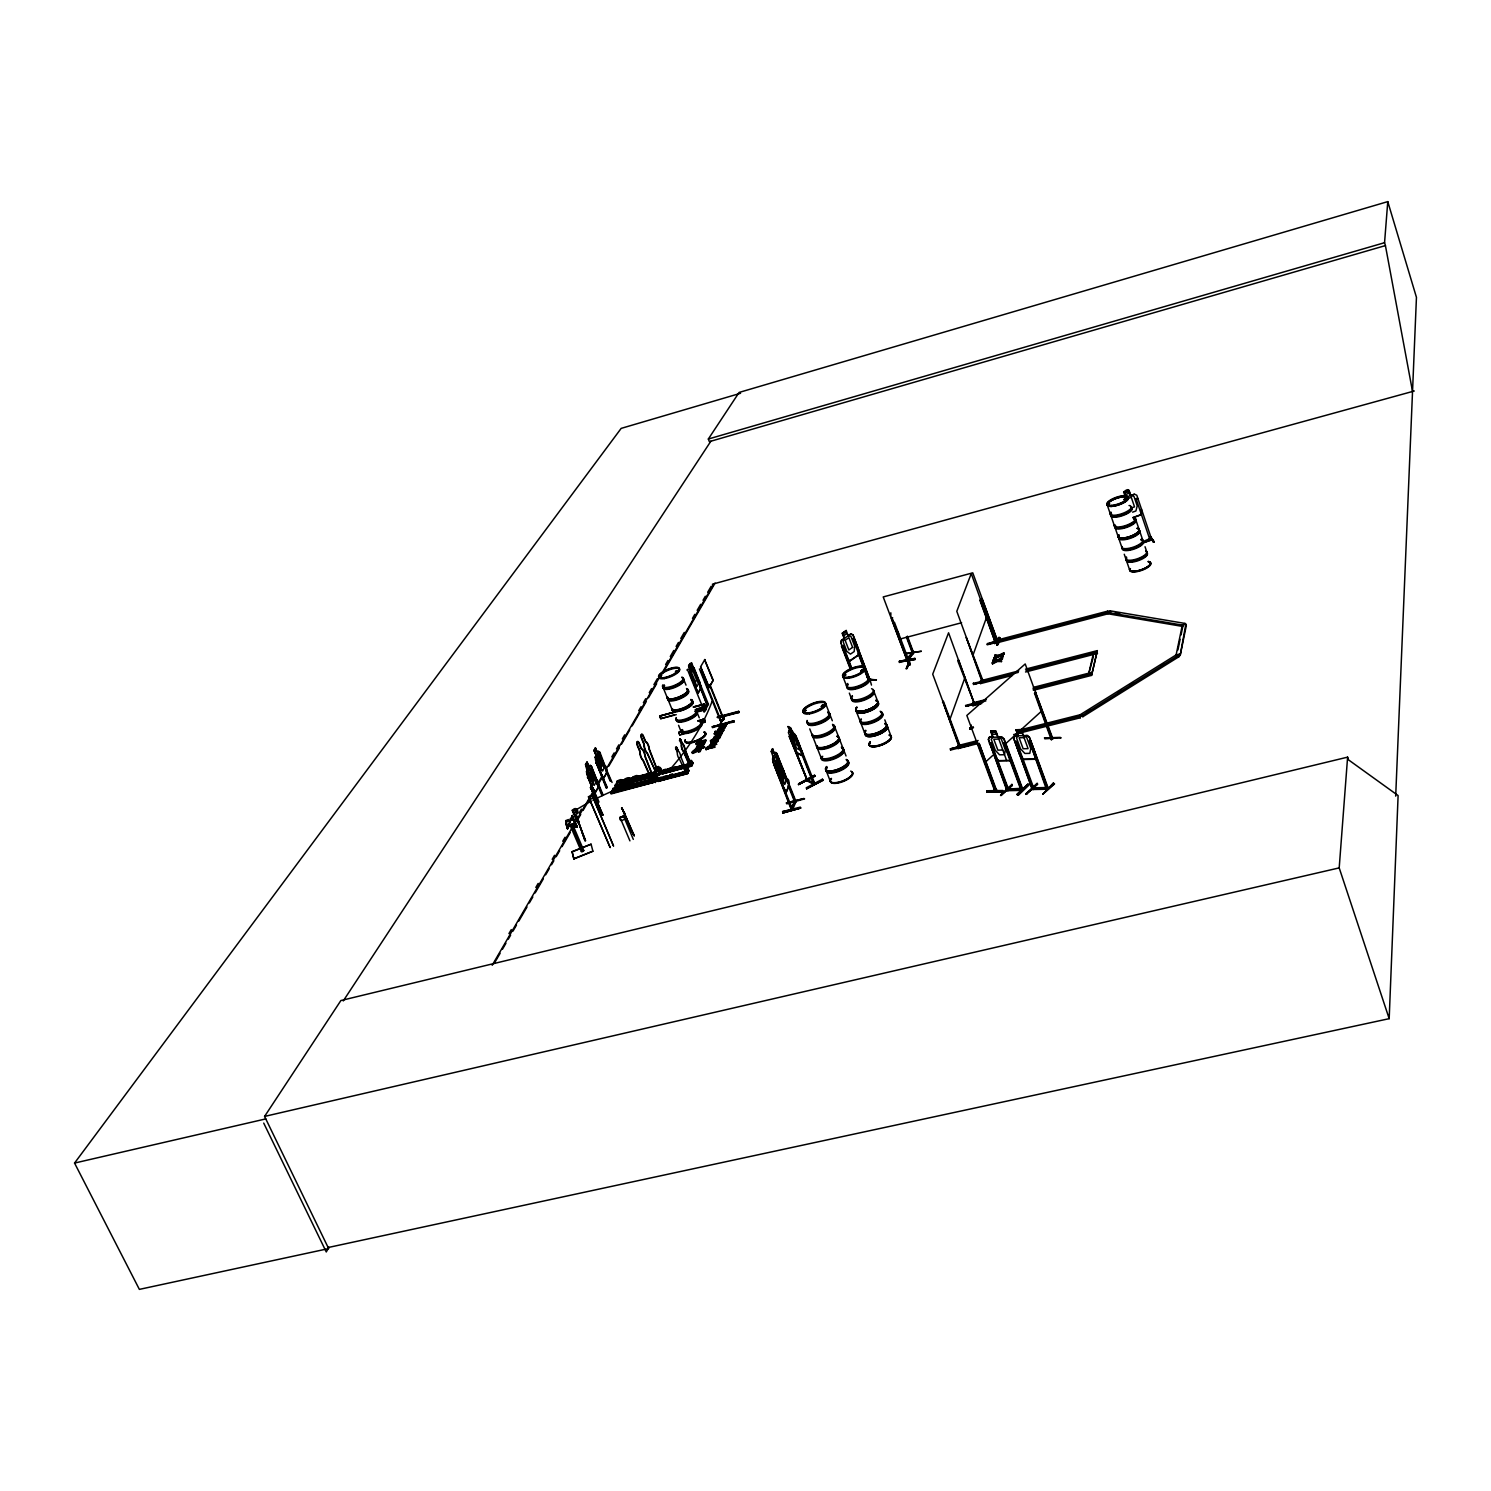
<?xml version="1.0" encoding="UTF-8"?>
<svg xmlns="http://www.w3.org/2000/svg" width="1491" height="1491" viewBox="0 0 1491 1491"><rect width="100%" height="100%" fill="white"/><g stroke="black" fill="none" stroke-linecap="round" stroke-linejoin="round"><path stroke-width="1.5" d="M988.757 680.53L973.567 684.444L973.381 683.176L973.716 684.052M973.567 684.444L988.794 679.933L973.642 684.052M968.628 745.556L950.494 750.048M1011.867 784.396L1012.296 785.347L1000.591 795.393M1001.244 795.355L1012.035 785.235M576.309 817.515C578.303 816.826 577.166 820.367 577.52 820.348L572.134 810.172L577.893 820.255M1026.647 794.386L1026.293 793.398L1037.196 783.185L1037.55 784.154L1025.789 794.274M1026.442 794.237L1037.289 784.042M962.422 745.854L950.326 748.873L962.403 745.724M596.065 755.676L596.027 758.677L602.55 771.052L603.948 768.648L602.979 763.28L595.3 747.904L597.649 752.992M995.336 643.068C1002.623 637.701 968.367 650.952 1002.418 640.552M781.452 764.287L780.054 763.187L777.277 769.766L777.594 772.506L792.522 809.408C791.125 804.115 791.069 812.185 791.907 809.408M773.605 756.962L772.897 761.771L792.094 810.228C790.976 808.998 791.143 806.985 791.441 808.588M1141.491 508.99L1141.379 514.749L1132.936 517.712M703.379 705.933L703.622 705.467M687.742 764.473L688.488 766.299L689.811 763.69C687.5 761.006 692.607 760.373 690.855 761.938M973.418 703.417L974.518 702.41L974.816 704.814L958.601 659.898L957.744 660.737L974.741 704.777L948.574 632.799L932.714 674.174L959.719 746.581M974.07 704.945L973.548 702.764M807.339 781.004L790.491 736.442L789.242 736.405L807.507 781.023L789.242 736.405M806.631 780.594L806.556 778.693M328.132 1247.52L1389.183 1018.67L1398.111 795.56L1348.479 759.832L1347.603 757.148L340.88 1000.536L264.578 1116.424L328.654 1248.582L139.371 1289.38L74.55 1163.073L621.169 428.383L740.561 393.27M656.021 772.636L647.355 752.974A6.02 2.218 75.5 0 1 644.242 744.158L641.875 738.474A3.019 1.1 75.4 0 1 641.521 734.541A3.019 1.1 75.4 0 1 643.348 735.902L645.696 741.567A6.02 2.218 75.5 0 1 649.424 749.302L657.456 770.008L656.021 772.636L647.019 753.067A6.02 2.218 75.5 0 1 643.888 744.251L641.54 738.567A3.019 1.1 75.4 0 1 641.186 734.634A3.019 1.1 75.4 0 1 643.012 735.976L645.361 741.661A6.02 2.218 75.5 0 1 649.07 749.377L656.32 768.033C657.401 769.095 656.226 768.312 656.04 769.151M1395.688 796.138L1416.45 297.343L1387.767 201.62L739.089 392.45L708.337 439.025L709.362 441.653L1385.419 245.586L1384.561 242.698L1387.767 201.62M654.009 776.159C656.804 775.32 650.02 775.301 652.443 776.662M723.079 730.068L716.873 732.92C714.823 738.641 723.955 733.46 722.11 730.31L723.415 730.925L722.483 732.211L716.705 733.255M719.165 737.411L719.202 735.026C723.601 735.1 713.22 740.747 713.76 737.225C720.06 734.187 715.643 736.293 713.35 739.722L719.072 738.082M719.314 737.355L718.382 739.704L710.685 741.81L710.611 740.431L713.835 738.79L713.704 740.58L712.94 739.014M906.938 668.359L909.622 660.476L906.267 668.658M800.592 807.992L782.663 812.968L800.686 808.066L800.313 807.134L782.533 811.589L800.592 807.992L782.682 813.005M703.771 743.879C705.821 743.077 700.621 747.867 697.434 746.898L698.235 744.139L704.516 742.238C705.914 743.953 698.776 747.066 700.025 743.841C698.571 745.314 694.564 754.073 693.613 750.681C689.42 757.037 705.131 744.382 699.857 751.818L698.086 751.278L699.465 749.097L692.476 752.564A3.019 1.025 -22.2 0 1 691.88 752.172L694.564 749.973L692.234 753.048A3.019 1.025 -22.2 0 0 692.83 753.421L700.285 750.103L698.44 752.154M697.434 746.898L698.589 745.015M1389.183 1018.67L1339.198 867.892L1347.603 757.148M788.553 732.808L788.72 731.093L790.342 731.895M788.72 732.715L788.832 731.298M666.067 769.505C662.097 776.606 669.664 766.374 663.048 770.307L661.911 773.904L691.638 766.132L690.78 763.69M691.88 765.218L661.948 773.904L691.787 765.796M692.905 763.131L692.085 761.081L691.47 764.939L661.687 772.916M687.854 773.344L658.016 781.079M686.811 771.238L687.649 773.68L657.811 781.47L687.854 772.543M688.991 770.605L658.929 779.364L688.972 770.605L659.097 778.209L657.736 780.855L687.929 773.177L688.152 768.592L685.115 769.393L685.86 771.22M687.053 768.443L686.046 768.834L687.016 767.902L688.283 770.977M687.258 769.263L685.264 768.871L685.599 771.052L688.637 770.269L688.152 768.592M689.177 761.454L690.613 760.988M691.824 764.231L690.929 760.895M685.618 769.598L687.016 767.902M659.097 779.01C661.874 773.4 660.718 783.558 661.985 777.053M662.992 771.406L692.83 762.907L663.178 770.661L661.929 773.456M679.616 739.275L681.536 745.407A4.026 1.398 75.3 0 0 683.624 751.296L689.345 764.454M656.282 769.393L656.45 768.387M658.146 766.635L660.42 771.108L658.537 766.542L658.258 768.871L657.997 767.492L656.897 767.902M658.258 768.871L659.078 768.182M652.089 776.643L652.424 775.73M654.81 776.065C652.089 772.934 654.717 778.004 653.785 775.134M690.37 761.155L689.177 761.957M659.432 775.171L655.034 776.233M660.122 773.885L655.406 774.929M661.128 771.928L661.408 771.406M661.818 770.642L660.271 767.567L656.021 768.983M686.084 768.853L687.612 771.853L686.755 767.977M655.369 781.918L611.068 793.939L613.025 788.459C624.505 782.179 610.08 799.251 617.498 787.304M655.406 782.589L655.257 781.638L610.975 792.988L656.115 781.209M655.835 781.806L611.086 793.268M617.591 789.074L657.401 778.787L613.602 789.429L613.025 788.459M657.531 778.6L656.264 774.929L656.991 777.426L655.164 780.781L650.654 781.955L649.741 779.756L650.71 782.812M659.376 772.413L657.773 768.126M613.323 789.354L620.275 787.602M621.672 779.923C614.348 791.777 628.643 774.817 617.237 781.06L615.28 786.484L659.861 774.332L651.586 776.401M615.634 785.981L616.081 785.142M615.802 785.664L617.46 781.601L661.389 770.288L661.482 771.22M617.125 783.315L617.088 782.719M617.404 782.794L617.237 781.06M617.516 781.955L661.538 770.549M654.381 772.748L617.852 781.899M652.126 775.45L653.002 776.401M652.741 775.432L653.356 776.308L653.226 775.171M656.767 768.051L657.028 769.021L657.251 767.809M611.869 792.56L611.422 793.342M862.003 670.894L863.159 669.627L862.898 670.708M862.972 669.478L863.27 670.428M861.015 670.82L862.618 669.422M861.239 670.969L860.866 671.397M845.229 674.361L844.353 675.367M844.819 675.516L845.975 674.733L844.987 675.218M794.759 802.624C797.797 801.431 792.541 798.002 794.908 802.587L788.143 785.533M823.852 705.168L822.1 705.69M791.516 810.284L773.959 764.585L777.128 770.847M822.641 706.548L821.224 706.585L822.044 705.336M821.56 706.305L824.616 705.411L822.063 706.92M822.231 706.473L823.032 705.802M804.693 710.611L806.053 710.611M805.475 710.722L804.879 711.095M1020.273 729.863L1080.174 714.748L1176.119 654.922L1178.915 656.748L1176.604 656.338L1180.182 655.425L1186.314 625.568L1185.83 624.17L1182.344 625.083L1107.571 612.447L993.975 642.174L994.46 643.497L1108.037 613.789L1182.81 626.462L1181.04 634.998M997.889 736.927L1001.654 736.796L1004.095 738.865L1023.05 789.988L1022.435 788.217L1020.627 788.292M1180.182 655.425L1185.83 624.17M1185.494 624.804L1185.028 623.424L1182.344 625.083L1176.119 654.922L1179.698 654.009M1177.927 649.927L1180.145 639.266M849.535 661.053L846.273 656.879L840.794 643.05L841.371 640.31L844.26 638.446M846.273 656.991L849.516 661.296L858.965 654.81L858.369 648.715L853.038 634.793L850.783 633.917L841.502 640.44L840.794 643.05M1031.567 787.77L1032.685 787.751C1033.692 792.466 1035.015 785.776 1031.847 787.285M1031.921 789.503L1048.043 789.242L1030.821 741.12L1029.349 741.157L1046.477 789.373L1045.992 787.192L1048.434 788.832L1029.535 737.411L1027.057 735.343L1029.405 737.523L1035.183 753.365L1035.481 759.068L1023.441 759.199M1006.76 790.677L1008.848 790.155L991.18 742.947L989.744 742.984L1006.91 790.696L1022.677 790.342L1003.797 739.07L1001.505 737.132L989.334 737.262L988.272 739.387L1007.245 790.249L1022.975 789.895M914.952 658.482L899.334 661.277L914.952 658.37L914.952 659.674L899.558 661.929M675.703 767.66L673.187 768.592L675.814 767.958M671.64 775.357L669.273 776.42M582.422 833.059L585.572 840.756L577.707 819.864L585.087 840.961L576.421 815.745L577.036 817.683M710.629 744.997L711.561 743.618L712.046 745.407L716.631 744.214L709.828 745.015L709.902 746.395L716.631 744.214M1051.472 737.765C1052.776 734.653 1051.006 743.655 1051.789 736.908M1052.981 738.604L1051.248 739.666L1034.549 693.24L1035.5 692.383L1052.888 738.772L1052.199 737.094M1013.638 734.578L1080.267 717.786L1080.174 714.748L1082.429 715.233L1178.43 655.35M1033.375 690.296L1091.58 675.386L1097.339 650.616L1025.51 669.161M1080.267 717.786L1080.174 714.748M1097.339 650.616L1091.58 675.386M1108.037 613.789L1107.925 611.068L996.696 640.198M1093.499 652.965L1088.486 674.771L1093.443 656.375M719.948 726.844L720.973 725.782M994.385 789.895C996.286 787.77 997.833 790.416 995.559 791.591L978.152 744.363L979.14 743.45L996.678 790.603M677.976 670.913L675.553 671.397L678.517 670.913M676.262 671.192L675.348 672.217L676.709 671.341M717.264 733.274C713.183 735.939 722.203 734.504 720.544 732.416M660.178 676.206L660.979 674.92L661.426 675.87M661.389 675.367L660.159 675.889L661.147 675.33M996.566 644.28C997.349 633.246 1003.052 636.713 997.684 644.876L996.939 644.951M908.261 663.476C911.858 662.004 906.398 663.663 908.82 665.042L883.212 596.94L972.766 572.842L997.777 641.465M996.733 645.118L999.138 637.719M997.665 644.839L999.921 637.645M981.525 680.213C983.147 678.442 981.003 680.474 982.084 681.872L966.28 637.533L983.091 680.996M995.69 640.813L997.404 639.863M995.708 640.329L997.311 640.124L995.075 640.888M996.268 641.857L996.063 642.956L980.538 600.314L982.271 598.916L980.183 599.848L995.503 643.031L979.96 600.463M712.251 743.226L717.264 741.456L714.338 743.245M1001.523 661.557L1001.374 660.103L998.094 660.066L1001.523 661.557L997.404 661.501L992.484 663.868L992.354 662.377L996.23 660.532L992.484 663.868M998.411 660.96L1002.362 659.078L1002.232 657.587L997.237 660.01L993.192 659.935L993.323 661.389L996.547 661.426M1003.126 656.767L1002.996 655.313L999.716 655.295L1003.126 656.767L999.026 656.711L994.124 659.078L993.994 657.587L997.852 655.742L994.832 655.164L998.858 655.22L1003.834 652.816L1003.965 654.307L1000.032 656.189M1003.965 654.307L1003.834 652.816M1002.362 659.078L1002.232 657.587M701.087 744.922C698.739 743.282 703.659 745.78 702.671 743.152M700.658 746.152L700.807 747.326L697.154 748.277M974.145 704.367L965.907 706.343L979.233 702.466L965.87 706.138M970.082 729.323L969.951 727.738L970.082 729.323L973.53 727.645M993.323 661.389L993.192 659.935M994.124 659.078L993.994 657.587M978.115 743.524L958.117 748.575L958.154 745.537L978.133 740.505M981.879 703.472L972.933 705.765L972.952 702.857L986.371 699.409M1012.054 675.479L980.593 683.586L980.612 680.753L1018.782 670.894M994.46 643.497L994.46 640.776L993.975 642.174M958.117 748.575L958.154 745.537M972.933 705.765L972.952 702.857M980.593 683.586L980.612 680.753M960.484 746.562L959.738 744.792L958.676 745.817L942.741 701.385M949.786 719.799L965.05 677.287M972.971 655.201L986.874 616.435M572.395 815.502L567.549 828.921L567.065 827.785L566.021 823.442L567.549 828.921L572.395 815.502L567.065 827.785L574.762 823.051L572.395 815.502L577.241 827.039L570.196 825.455L581.36 851.566L582.701 851.529L583.801 850.578L572.637 824.448L571.295 824.504L582.701 851.529M913.703 652.909L907.423 636.154M912.138 652.648L906.565 659.171L907.311 658.314M907.926 658.239L906.696 659.097M907.236 660.606L891.488 618.728L892.587 617.926L891.488 618.728M711.505 747.196C712.568 743.897 705.858 746.749 705.821 749.134L715.084 747.233M909.603 663.085L909.976 664.744L909.547 662.843M906.23 668.788L909.585 660.476M909.622 660.476L907.143 668.546M894.339 622.548L892.923 622.716M787.341 778.936C793.305 781.843 780.557 803.612 789.112 785.347L776.774 753.458L796.026 801.58L792.355 809.986M790.491 732.118L794.013 743.543L796.995 748.557L799.325 749.731C797.126 742.127 794.796 730.981 788.143 726.713M804.6 798.859L786.763 803.854L786.428 802.904L804.152 798.505L786.409 802.922M777.482 769.729L778.339 767.79L776.14 762.236L777.258 759.385L775.823 762.199L778.265 771.071L784.751 784.434L785.887 781.824L784.732 776.028L775.674 756.328L774.463 758.9L778.582 769.263M792.187 806.556L794.423 801.506M795.038 801.357L791.441 808.252M792.634 807.731L795.299 801.711M776.979 762.255L777.221 762.814M777.24 764.603L777.258 761.1L776.513 762.758M1003.014 791.497L1002.847 790.51L987.005 790.77L987.21 791.74L1003.219 791.479L986.781 792.168L1002.623 792.038M774.575 764.436L773.587 765.368M777.724 757.689L795.672 802.326M778.824 776.662L772.972 761.752L772.524 758.9L775.749 752.415L774.91 754.204M777.929 770.661L771.182 751.445L772.692 748.65L771.313 751.539M687.519 772.487L688.637 770.269M691.619 766.132L692.83 762.907L663.048 770.307M689.289 761.659L689.569 763.522M685.133 772.058L686.606 769.952L685.375 772.003L679.374 758.844A4.044 1.416 75.3 0 1 677.287 752.936L675.553 747.103M692.234 763.448L690.985 760.373L690.668 761.566M688.451 765.74L690.221 762.721L684.872 748.855A4.026 1.398 75.3 0 0 682.431 743.692L680.231 738.902L679.449 740.673M992.708 737.169L989.465 737.15L988.477 739.461L994.367 754.931L998.187 760.522M683.773 772.021L684.518 773.848M712.512 727.664L733.852 720.88L733.963 722.073L733.833 720.787L712.213 726.825L733.963 721.979M738.679 711.3L738.809 712.568L738.679 711.3L717.376 716.966M672.721 774.239C668.769 781.396 676.336 771.071 669.701 775.04L668.49 778.041L669.701 775.04M673.746 767.511L672.534 770.474L673.746 767.511L676.746 766.709L675.404 769.337M705.821 749.134L714.729 746.376M709.548 745.537L716.276 743.357M717.264 732.193L723.936 730.031L717.134 732.416M719.109 727.123L725.763 724.961L725.837 726.322L719.463 727.981L719.799 725.558L722.557 724.197M726.788 724.477L726.695 723.116L726.788 724.477L720.917 726.657L726.098 725.819M1035.127 753.235L1035.686 759.254L1023.255 759.515L1019.304 753.719L1013.507 737.915L1014.737 735.678M1013.712 737.989L1014.868 735.883L1018.278 735.883L1015.986 729.677L1018.148 735.585M663.998 776.531L662.768 779.532L663.998 776.531L667.017 775.73L665.657 778.377M717.972 732.342L717.078 732.584M707.442 749.209L711.17 747.308L707.088 748.352C715.829 746.134 706.343 745.37 706.175 750.01M715.792 737.691L714.375 737.467L716.612 736.088L714.748 738.474L715.792 737.691C716.202 734.951 723.787 736.069 721.774 732.062C719.818 733.274 710.275 735.305 716.239 732.64L716.724 731.708M717.711 735.38L716.631 737.467L719.184 735.063M711.859 748.072L711.841 746.618M668.061 768.983C665.377 775.749 667.688 766.877 671.062 768.2A287.185 190.345 -16.1 0 0 712.027 701.515M722.986 716.537L719.65 717.413L720.302 720.693L699.447 668.974M715.363 732.23L716.481 731.932L715.009 731.373M710.685 741.81L717.451 739.909A2.796 0.951 -22.1 0 1 717.917 740.375L711.393 743.17A2.833 0.951 -22.1 0 1 710.927 742.704L711.226 742.108M714.711 731.932L716.127 731.075M717.637 734.094C716.071 735.529 715.4 731.69 716.425 734.411L715.4 735.939L716.705 736.237M716.929 731.335L723.582 729.174M709.902 746.395L711.132 745.649M717.618 731.485L716.593 733.497L715.829 731.652M720.302 720.693L724.011 719.091L720.675 719.967M695.291 749.19L704.74 747.271L695.645 750.066L695.57 748.687L696.595 749.377L695.645 750.066M719.724 717.432L722.52 717.227M720.433 720.619L723.88 719.184L710.014 684.779M657.736 780.855L658.966 777.836M717.19 717.32L738.511 711.747M704.516 742.238L704.591 743.599M695.962 743.823L705.168 740.99L705.243 742.369L695.962 743.823L706.175 740.598L696.893 742.052L696.968 743.413L706.175 740.598M696.632 742.555L705.821 739.722M698.068 751.315L700.994 748.873L697.322 748.333L701.907 747.103L697.508 749.134M696.297 744.68L703.286 742.443M696.968 743.413L696.893 742.052M700.565 724.738C702.093 712.568 710.089 723.489 700.789 723.098M700.863 724.663L704.05 718.699L701.087 724.999M702.336 708.374L704.535 711.636L708.374 704.237L691.638 663.029L690.575 663.905L692.234 668.024M704.535 711.636L702.466 705.951L704.255 705.485L702.522 705.839C703.044 713.593 709.269 708.896 704.181 704.106L693.11 707.014L704.199 704.199L705.001 707.088L696.148 709.418M703.752 710.182L706.827 704.442L708.486 704.255M703.659 711.859L707.703 704.218M705.728 708.84L695.272 711.188M708.281 704.255L707.163 705.299L699.745 686.587M705.989 709.753L704.181 704.106M704.535 704.963L702.746 705.429M704.908 659.488L700.584 666.757L708.971 687.575L713.238 680.194L704.572 659.581L712.903 680.287M708.971 687.575L713.238 680.194M653.449 775.227L655.35 779.812L653.803 772.357L656.413 778.488M684.034 733.87L679.784 735.082L678.983 732.1L683.046 731.037M653.953 774.817L659.19 773.382L660.998 770.046L660.271 767.567M661.389 770.288L659.376 775.152L654.959 776.289M704.423 711.449L687.407 669.44M653.431 777.389L651.996 780.035L643.273 760.298A6.057 2.236 75.5 0 1 640.124 751.445L637.757 745.724A3.038 1.118 75.4 0 1 637.403 741.773A3.038 1.118 75.4 0 1 639.229 743.114L641.596 748.836A6.057 2.236 75.5 0 1 645.342 756.571L653.431 777.389L651.642 780.128L642.919 760.391A6.057 2.236 75.5 0 1 639.788 751.539L637.403 745.817A3.038 1.118 75.4 0 1 637.048 741.866A3.038 1.118 75.4 0 1 638.894 743.208L641.26 748.911A6.057 2.236 75.5 0 1 645.007 756.664L653.095 777.463M678.74 732.528L683.046 731.447L678.74 732.528L679.784 735.082M701.143 687.5L697.993 693.278L701.236 687.612L699.484 681.797L700.975 687.556M658.537 766.542L657.792 767.735M655.686 772.729L657.456 770.008M633.395 783.222C626.108 795.188 640.366 778.06 628.922 784.378L626.91 788.907L628.922 784.378M637.514 775.842C630.283 787.714 644.429 770.698 633.041 776.997L631.066 781.489L633.041 776.997M689.774 672.814L690.594 671.062M692.998 667.334L689.942 672.776L690.24 675.199L698.179 693.24M690.855 666.738L690.072 668.154L690.184 665.042M624.953 785.384C617.591 797.35 631.942 780.24 620.48 786.54L618.448 791.087L620.48 786.54M629.09 778.004C621.822 789.857 636.042 772.878 624.636 779.159L622.642 783.651M676.224 714.655L660.718 718.737L659.674 716.165L673.187 712.269M690.706 671.155L688.525 665.955L690.035 663.551L688.637 666.048M690.575 663.905L691.638 663.029M610.975 792.988L613.248 789L655.183 778.227M688.078 669.273L687.016 670.149M1126.73 499.466L1124.177 500.044L1124.568 498.889M1124.494 499.597L1126.488 498.907M1125.407 499.205L1124.363 499.15L1125.686 499.168M328.915 1247.352L326.268 1251.955L263.721 1123.096M597.984 802.736L587.771 776.904L598.953 801.86M606.297 788.254L596.214 762.628L607.266 787.397M588.349 776.755L587.361 777.631M595.804 763.336L596.773 762.479M494.285 963.335L500.119 953.271M502.448 949.245L505.952 943.207M508.301 939.181L510.63 935.155M512.96 931.148L516.482 925.11M518.812 921.084L526.994 906.994M529.324 902.968L532.827 896.948M535.157 892.923L543.339 878.833M545.669 874.807L549.173 868.768M551.521 864.761L553.851 860.736M556.18 856.71L559.684 850.671M562.032 846.646L570.214 832.556M578.378 818.484L580.726 814.459M583.056 810.433L594.741 790.323M598.245 784.285L601.749 778.246M608.757 766.169L619.268 748.072M621.598 744.046L629.78 729.956M632.109 725.931L646.125 701.795M648.473 697.769L656.636 683.698M662.489 673.634L715.046 583.111M592.654 788.012L595.319 792.355L598.972 786.018L591.554 766.393L590.119 765.423L591.536 766.542M603.65 777.948L601.003 773.754L603.65 777.948L607.228 771.742L599.922 752.284M595.319 792.355L599.065 786.13L597.388 780.203M603.836 777.911L607.34 771.853L605.681 765.983M508.934 933.627L511.283 929.62M535.828 887.443L538.158 883.418M552.192 859.338L554.522 855.312M562.722 841.259L565.052 837.234M579.086 813.135L581.415 809.128M611.813 756.925L614.162 752.899M616.491 748.892L618.84 744.866M622.343 738.846L624.673 734.839M638.707 710.741L641.037 706.715M643.385 702.708L645.715 698.683M649.237 692.663L651.567 688.637M653.897 684.63L657.419 678.61M665.601 664.557L667.931 660.532M670.279 656.525L673.783 650.486M676.113 646.479L678.461 642.453M680.791 638.446L684.294 632.426M692.476 618.374L694.825 614.348M697.154 610.341L700.677 604.302M703.006 600.295L705.336 596.27M707.685 592.262L711.188 586.243M492.179 965.292L571.519 828.754M575.023 822.734L593.698 790.603M597.201 784.583L601.861 776.55M606.539 768.517L713.891 583.801M1109.285 503.138L1109.024 503.063M598.543 802.587L586.746 774.22L586.522 771.481L590.287 765.368M595.058 757.391L598.487 751.315L599.904 752.433M586.783 771.574L587.827 769.822L585.516 764.566L587.063 761.976L594.648 777.501L595.617 782.924L594.201 785.384L587.603 772.897L585.516 764.566M590.343 765.591L589.262 767.399L586.895 762.274M595.505 748.109L594.089 750.495L596.251 755.639L595.449 759.907L601.208 773.587M597.667 753.253L598.711 751.464M593.903 750.532L595.487 747.867M585.628 764.641L587.081 762.236M343.247 1000.946L710.853 441.224M711.58 742.984L711.263 743.562A2.833 0.951 -22.1 0 0 711.747 744.046L718.271 741.251A2.796 0.951 -22.1 0 0 717.805 740.766L713.35 741.773M863.14 670.372L862.227 670.205M844.857 674.267L844.558 674.696M823.833 705.933L823.815 704.945M1050.764 737.784L1052.329 736.889M995.988 788.981L994.329 789.839L995.876 791.386M1052.385 738.585L1051.192 739.611L1052.292 738.679L1025.212 663.961L966.839 715.456L995.019 791.609L996.137 788.758M995.112 791.479L996.118 790.584L979.14 743.45M906.043 653.785L921.27 651.176M912.678 652.555L907.274 659.059M913.219 652.872L912.492 653.729L913.368 653.449L907.665 638.334M909.044 658.314L913.07 652.983M913.685 652.853L908.504 659.768M899.353 662.526L899.371 661.221M1136.086 498.74L1137.652 498.385L1136.086 498.74L1150.157 540.45L1149.561 538.754L1151.369 538.102M795.132 801.916L794.647 800.089M676.69 670.633L677.194 670.503M711.542 743.636L712.046 745.407M814.272 782.589L812.93 782.663M813.639 784.154L796.101 739.722L797.368 739.76L796.101 739.722M806.724 780.725L814.347 784.508L807.041 779.886M661.687 675.367L661.147 675.647M913.182 651.25L911.989 652.219M707.144 748.333L710.629 746.637M1018.334 795.262L1029.088 784.956L1027.895 784.098L1017.067 794.293L1018.316 795.225M1053.336 782.961L1042.787 794.218L1054.566 783.931L1053.447 783.036M1042.787 794.218L1053.839 783.819M1126.562 499.131L1124.363 499.429M1020.813 788.795L1008.009 789.335M1022.416 788.273L1008.382 789M1021.708 789.913C1019.397 790.826 1025.137 790.845 1021.652 788.683L1020.44 788.683M1028.436 784.956L1028.007 784.117L1017.104 794.293M1017.44 795.281L1028.287 784.825M1046.179 787.677L1033.263 788.18M1025.752 794.405L1037.55 784.154M1008.773 790.118C1010.134 787.378 1003.48 789.093 1007.823 788.851M1006.611 788.534L1007.674 788.851M1044.595 737.859L1044.837 738.809L1061.089 737.765M1011.942 784.378L1001.001 794.554L1001.449 795.504M1000.573 795.523L1012.296 785.347M986.8 792.28L1003.07 791.423M1023.255 759.515L1019.304 753.719M1003.573 742.909L1005.4 742.537L1003.573 742.909L1021.111 790.472L1020.534 788.702M1006.63 760.522L995.895 731.056L990.658 731.205L995.783 731.242L997.833 737.244M1010.432 760.447L998.057 760.634L994.087 755.08L998.019 760.839L1010.283 760.596L1009.742 754.726M912.585 651.437L912.604 653.654L906.342 636.955M913.219 653.524L906.882 636.843M989.353 743.319L991.18 742.947M1032.201 789.485L1015.017 741.512L1016.452 741.474L1034.102 789.019M1014.625 741.866L1016.452 741.474M822.715 705.411L823.945 705.672M863.68 670.149L862.655 670.838M808.066 780.725L807.339 778.992M1034.549 693.24L1036.059 692.346M984.507 762.926L992.969 755.229M1004.841 744.456L1042.116 710.611M1013.507 737.915L1032.48 789.093L1048.434 788.832L1046.384 787.118M978.599 743.469L978.152 744.363M998.672 739.089L993.807 739.219L997.852 750.141L1002.716 750.029M804.525 710.182L805.848 709.958M998.057 736.927L1001.3 739.014L1005.344 749.973L1004.449 754.707L999.566 754.819L995.243 750.197L991.198 739.275L993.081 737.262L990.919 731.391M1151.462 538.288L1149.71 538.941M1151.984 539.798L1151.145 538.176M716.071 733.553C712.568 737.039 722.576 734.895 721.774 732.062M671.509 775.506L669.198 776.233M868.563 680.679L869.57 680.026M850.802 634.122L852.945 634.942L870.054 680.138L853.989 638.036L852.479 638.782M581.36 851.566L583.801 850.578M704.74 747.271L702.037 747.96C705.075 743.655 695.16 745.966 696.241 748.501M702.037 747.96L702.913 746.637L701.441 746.432M720.19 737.188L713.835 738.641M710.331 740.934C712.288 740.002 722.296 739.555 720.377 734.728M995.485 788.888L994.963 791.553M1051.975 739.517L1035.108 693.203M875.832 680.101L868.843 679.859M868.619 679.188L869.607 678.48L871.49 685.096M870.185 680.008L868.433 680.865M849.423 661.053L858.686 654.698M850.429 669.384L841.539 646.237L843.049 645.491L851.939 668.639M848.304 635.688L850.914 633.917M841.539 646.237L843.049 645.491M846.18 630.469L848.23 635.949L850.914 636.322L854.623 646.013L854.213 651.53L850.448 654.12L846.832 651.343L843.105 641.633L844.465 638.521L842.471 633.302L846.31 630.488L842.135 633.228L844.335 638.521M1109.658 503.678L1108.316 504.107M997.088 640.198L997.684 641.782M908.839 665.005L908.149 663.197M908.783 664.762L910.237 664.352M1086.566 712.512L1090.48 710.07M1117.877 692.98L1121.791 690.538M1129.619 685.636L1133.551 683.195M1160.949 666.104L1164.862 663.663M1080.695 716.183L1082.932 716.668L1178.915 656.748M719.706 728.67L718.233 730.143A2.796 0.932 -22 0 0 718.699 730.609L725.166 727.85L720.283 728.391M1107.571 612.447L1110.199 610.844L1185.028 623.424M959.458 745.63L959.719 744.866M996.081 642.882L971.256 573.606L956.793 611.31L982.327 681.107M814.571 775.283L798.486 783.893L814.589 775.227L814.943 776.14L798.449 784.527L814.943 776.14M798.71 784.583L814.832 775.954M813.117 782.961L807.6 779.588M813.806 782.943L813.49 782.197M822.436 779.159L806.258 787.807L806.631 788.739L823.218 780.296L822.51 779.253M806.631 788.739L822.846 780.017L806.687 788.683M794.237 747.382L797.238 753.235L803.369 756.086L797.405 752.992M803.146 756.217L798.225 741.493L790.715 737.765M1047.409 787.509L1033.636 787.826M822.305 705.206L821.746 706.473M823.181 706.175L823.517 705.057M788.72 731.093L794.591 734.131M788.441 732.696L807.451 780.333M792.672 733.218L796.138 736.33L815.055 784.191L807.283 780.333M794.554 733.963L796.138 736.33M1108.764 503.623L1109.379 503.473M712.996 740.915L712.418 741.213A2.833 0.951 -22.1 0 0 711.151 742.257M969.728 728.391L973.194 726.713M993.789 658.183L998.709 655.816L1002.809 655.872M1004.151 653.71L999.175 656.115L998.858 655.22M992.149 662.973L997.088 660.606L1001.188 660.662M999.231 660.084L1002.548 658.482M999.716 655.295L1003.629 653.412M994.329 658.482L998.187 656.636M998.094 660.066L1002.027 658.183M698.962 744.792L700.472 744.233M630.674 829.853L634.271 835.594L630.674 829.853L621.915 807.973L634.271 835.594M599.512 809.389L602.942 815.018L590.641 787.378L602.942 815.018M621.542 808.122L625.102 813.751M619.827 817.348C629.556 814.72 615.373 816.807 621.318 820.758L624.822 819.174M623.667 816.453L620.014 817.459L629.929 840.868M590.268 787.546L593.66 793.063M609.968 847.093L588.46 796.753L592.113 795.15L588.759 797.294M576.905 817.925L577.334 817.236M1125.798 499.522L1126.656 498.516L1125.425 498.87M572.078 851.641L591.088 844.186L592.896 851.212L573.867 858.965L572.078 851.641L573.867 858.965M572.19 851.864L591.088 844.186M573.774 858.741L592.896 851.212M565.685 820.665L568.369 819.565L568.723 820.982L566.04 822.081L565.685 820.665L567.68 825.921L566.71 826.312M576.309 817.627L578.005 820.031M566.356 824.896L567.68 825.921M578.489 821.429L577.278 819.603L579.198 822.492L576.626 815.987M572.078 824.132L574.762 823.051L577.241 827.039L568.649 825.063M1134.26 494.304L1125.63 497.398L1123.618 492.105C1132.936 483.83 1126.767 499.802 1134.278 494.099L1136.794 495.236L1151.816 539.854L1143.802 542.724M1123.879 492.254L1128.911 490.446L1130.663 495.59L1133.943 496.335L1137.204 505.896L1135.918 510.966L1132.582 512.159M1127.904 498.497L1131.259 497.304L1134.521 506.865L1131.166 508.077M1132.918 517.526L1141.174 514.563M1150.661 537.17L1154.127 541.923L1153.214 542.258L1150.362 536.313L1154.109 541.885M1143.355 541.457L1149.561 538.754M1143.727 542.538L1151.891 539.612M721.271 727.03L717.879 729.285A2.796 0.932 -22 0 0 718.364 729.751L724.514 727.571L720.638 725.968L722.818 724.57M909.995 664.688L908.671 665.005M721.83 725.39L722.911 725.055M1125.873 499.634L1124.438 499.876M676.933 671.863L675.777 672.087M862.133 669.944L863.438 669.683M861.966 671.304L863.755 669.664M699.819 743.897L698.235 744.941L698.534 746.618M708.337 439.025L1384.561 242.698M700.043 746.711L696.595 749.377M712.363 584.23L1414.288 390.996M720.19 731.615L722.091 730.348M700.584 666.757L709.306 687.481M689.681 672.683L698.142 692.998M899.166 639.266L961.62 622.735M987.601 644.466L987.284 643.59L1002.082 639.714M987.582 644.261L1002.343 640.366M680.008 738.958L680.884 739.89M680.66 739.965L682.431 743.692M681.536 745.407L681.312 745.481A4.026 1.398 75.3 0 0 683.381 751.352L689.103 764.529M676.634 747.382L678.424 751.129L676.429 746.954M675.721 749.116L675.647 748.053M659.917 715.848L673.187 712.363M659.674 716.165L675.218 712.12M695.104 706.846L704.013 704.553M707.219 705.187L698.739 682.282M674.23 714.823L660.718 718.625L659.898 715.755M696.316 708.971L703.006 707.256M695.048 711.598L705.914 708.486M695.57 712.008L706.305 709.138M697.527 711.897L706.026 709.567M682.207 743.748A4.026 1.398 75.3 0 1 684.649 748.911L684.872 748.855M678.2 751.203A4.044 1.416 75.3 0 1 680.66 756.384L680.884 756.328M690.985 760.373L691.563 764.305L690.519 761.193M690.221 762.721L684.649 748.911M692.7 763.988L662.973 771.798L692.83 763.709M697.863 720.787L704.218 719.128L697.9 721.122M699.801 720.675L704.05 719.557L705.019 721.998L703.994 719.538M717.674 717.711L739.033 712.158M593.958 750.402L596.12 755.546M723.88 716.388L738.809 712.493M700.975 722.744L705.262 721.681M594.965 757.242L606.707 787.546M712.176 726.807L733.665 721.234M720.992 726.21L725.763 724.961M973.399 683.288L990.975 679.523M661.836 773.289L691.544 765.498M685.003 769.598L688.041 768.797M658.892 778.954L689.01 771.015M657.587 780.483L688.115 772.785M719.668 731.13L723.936 730.031M722.483 731.335L723.415 730.925M714.133 733.628L715.978 733.143M714.487 734.485L716.332 734.019M720.917 733.255L722.129 732.938M719.687 736.032L720.731 735.585M586.522 771.481L592.617 788.124M718.345 737.616L719.668 738.231M713.704 740.58L718.681 738.511M697.08 746.04L698.179 745.742M701.683 747.103L704.386 746.395M942.48 702.112L943.374 701.217L960.334 746.525M777.202 769.636L783.52 787.341M980.09 682.244L1018.297 672.385M1025.994 670.521L1096.947 652.07L1097.451 653.449L1025.528 671.994M656.525 771.201L660.998 770.046M621.486 781.601L654.884 772.916M621.766 781.675L630.563 779.42M634.961 778.283L654.754 773.195M621.486 782.197L636.042 777.706L632.557 779.346M636.862 778.209L654.53 773.624M620.051 783.651L650.896 775.73M614.982 785.03L619.436 783.875M651.045 775.991L620.2 783.931L651.325 776.01M615.205 785.571L651.045 776.587M652.499 778.582L656.991 777.426M624.356 786.521L655.332 778.488M615.503 789.373L657.401 778.787M617.274 789.578L650.505 781.004M655.35 779.812L653.841 775.115M610.751 792.448L615.224 791.311M615.839 791.087L651.399 782.253M615.951 791.423L653.897 781.787M1033.338 687.388L1091.487 672.478L1091.99 673.876L1032.872 688.898M972.412 704.386L985.849 700.938M781.414 781.303L778.861 776.55M957.595 747.159L977.593 742.127M1019.788 731.485L1079.745 716.351M264.578 1116.424L1339.198 867.892M74.55 1163.073L265.789 1118.902M862.115 671.043L860.903 671.155M701.515 745.575L703.025 744.009M896.277 629.277L898.663 633.675M905.391 653.375L921.27 651.381M899.558 662.079L915.288 659.227M1006.611 788.459L1007.469 790.193M1033.915 789.037L1032.312 789.093L1031.679 787.36M1033.319 789.485L1016.079 741.828M1047.073 788.795L1029.349 741.157M1047.651 789.298L1047.726 787.062M821.69 706.697L824.393 705.448L823.367 704.926M570.196 825.455L572.637 824.448L577.241 827.039L571.631 825.231M1044.483 737.859L1060.287 737.393L1060.53 738.343M1015.856 729.789L1021.279 729.528L1023.348 735.641L1026.721 737.542L1030.747 748.575L1029.815 753.346L1024.876 753.458L1020.515 748.817L1016.471 737.821L1018.39 735.771L1016.228 729.863L1021.167 729.733M1014.607 735.79L1027.057 735.548M1026.926 735.659L1023.217 735.753L1021.055 729.845M1028.976 741.512L1030.43 741.474M993.006 660.494L996.23 660.532M993.528 660.83L997.554 660.904L997.237 660.01M858.238 648.715L858.965 654.81M868.508 678.983L875.776 680.325M869.421 679.318L876.447 679.859M868.843 679.579L875.907 680.101M862.786 669.478L863.736 669.72M821.69 706.939L821.616 705.97M1006.872 790.621L1006.444 788.534M1115.193 612.95L1119.741 613.714M813.657 782.16L814.366 783.837M814.179 784.508L796.679 739.424M572.674 825.324L577.129 826.592L574.408 821.634M693.464 669.422L689.848 663.588M571.798 824.206L577.129 826.592M790.659 727.776L787.994 726.49L790.323 732.211M790.603 728.484L789.112 727.738L791.33 730.31M789.652 735.231L797.163 738.94M803.369 756.086L797.219 753.085L794.461 747.252M613.211 790.081L613.211 789M657.773 778.097L655.22 781.638L654.251 778.6L655.164 780.781M660.084 773.885L658.295 771.201L659.19 773.382M775.544 752.47L776.96 753.57M775.6 752.694L776.774 753.626M692.83 667.372L693.949 668.285M781.247 764.343L780.11 763.411L779.495 765.2L777.053 759.441M598.543 751.52L612.074 782.458M1150.698 536.909L1154.015 541.848M592.84 787.956L595.487 792.299M574.855 816.416L577.39 820.46M576.551 820.013L575.209 816.229L577.986 822.976L576.346 819.025L576.942 820.479M783.539 787.229L786.279 791.926M686.717 769.3L687.873 771.779M594.145 796.008L592.84 796.772M592.318 795.84L613.341 845.621M593.325 798.002L589.672 799.605M588.46 796.753L610.21 847.596M577.222 820.05L577.986 821.634M576.048 816.304L577.129 818.764M566.021 823.852L565.946 823.666M578.471 821.15L576.756 818.149M574.762 823.051L573.122 819.193L570.438 820.292L570.084 818.876M593.288 793.212L602.569 815.167M590.641 787.378L599.885 809.222M592.113 795.15L613.602 846.105M596.363 763.187L606.856 788.105M591.349 766.598L602.979 794.722M592.728 771.947L602.42 794.871M593.772 774.593L602.569 795.449M596.717 783.092L602.01 795.598M601.227 758.341L610.807 781.098M624.729 813.9L633.917 835.743M621.915 807.973L631.047 829.704M605.886 770.903L610.248 781.247M623.443 815.763L633.302 839.377M657.475 767.846L658.742 770.903M663.271 687.91L667.167 697.471A11.127 3.541 -22.1 0 0 680.362 696.372A11.127 3.541 -22.1 0 0 686.494 688.581A11.108 3.541 -22.1 0 1 680.362 696.372A11.108 3.541 -22.1 0 1 667.204 697.471M667.987 699.391L671.714 708.598A11.127 3.597 -22.1 0 0 684.909 707.554A11.127 3.597 -22.1 0 0 691.023 699.689M678.573 725.316L680.492 730.068A11.071 3.653 -22.1 0 0 693.669 729.08A11.071 3.653 -22.1 0 0 699.726 721.159M684.052 680.362L686.028 685.152M697.322 713.071L699.279 717.823M699.596 681.797L694.135 668.098L692.775 667.185L691.936 668.956L689.867 663.849M691.246 663.719L696.241 676.094M690.967 663.215L707.591 704.498M688.805 665.992L690.911 674.007L697.061 686.4L698.291 684.183L697.303 678.927M724.421 716.332L719.65 725.39L724.961 715.251L720.246 724.328M709.697 685.375L723.638 719.818M700.826 670.559L720.768 719.985M772.487 748.706L774.929 754.483L776.308 754.949L781.545 771.089M795.896 736.442L801.673 751.073M790.491 727.869L792.653 733.367M809.762 728.894L811.775 734.057A12.021 4.175 -21.4 0 0 826.61 733.013A12.021 4.175 -21.4 0 0 832.463 724.365M812.614 736.125L816.472 746.059A12.021 4.212 -21.4 0 0 831.326 745.053A12.021 4.212 -21.4 0 0 837.159 736.349M816.844 747.01L820.74 756.906A11.984 4.249 -21.4 0 0 835.575 755.937A11.984 4.249 -21.4 0 0 841.353 747.196M826.387 771.238L830.226 781.079M825.623 703.491L829.481 713.499M830.282 715.587L832.332 720.749M835.146 727.981L839.004 737.915A12.021 4.231 -21.4 0 1 828.791 747.159A12.021 4.231 -21.4 0 1 817.031 745.724M839.377 738.865L843.216 748.78M844.018 750.849L846.031 755.974M841.93 646.255L850.839 669.403M842.75 676.131L846.553 685.972M849.33 693.11L851.268 698.217M856.188 710.983L859.953 720.749M860.736 722.781L864.631 732.882M680.66 756.384L686.251 770.251M874.211 692.253L877.845 701.776M884.797 719.855L886.698 724.906M887.499 726.937L891.208 736.647M852.889 638.8L868.918 680.865L868.414 679.803M858.108 653.468L867.762 678.666M842.657 645.473L844.26 649.685M846.702 655.984L851.547 668.62M894.432 622.306L910.349 664.576M891.711 617.386L895.532 627.301M895.979 628.512L907.758 660.606L891.618 617.423M950.326 748.799L950.68 749.731M987.042 790.752L987.396 791.721M943.523 703.472L959.57 746.786M965.907 706.343L965.572 705.429L983.184 700.863L983.501 701.795M990.658 731.205L992.95 737.374M990.788 743.282L1008.475 790.565L1007.45 788.907M1003.946 742.574L1020.645 787.863M994.832 655.164L994.963 656.618L994.627 655.723M1032.126 787.248L1032.704 789.037M982.178 599.158L997.703 641.708M980.743 599.326L996.454 642.267M1082.429 715.233L1082.932 716.668M1110.199 610.844L1110.665 612.186M1107.925 611.068L1108.409 612.41M1107.142 504.722L1110.385 514.153M1111.075 516.11L1114.429 525.857M1115.138 527.814L1118.343 537.207M1118.66 538.102L1121.884 547.458M1124.251 554.242L1125.891 559.069M1126.581 561.007L1129.768 570.326M1182.344 625.083L1182.81 626.462M1135.974 520.266L1139.18 529.64M1139.497 530.554L1142.684 539.928M1145.032 546.712L1146.654 551.558M777.184 762.907L776.811 762.236M801.99 751.035L803.314 756.123M784.62 774.686L782.887 768.256L783.856 772.599M1385.419 245.586L1412.536 391.481M656.972 778.432L657.065 779.364M1009.687 754.595L1010.283 760.596M890.817 612.782L890.873 615.429M572.507 815.95L572.563 820.199M576.16 809.855A1011.364 454.662 36.2 0 1 591.592 801.021M593.027 800.257A1011.364 454.662 36.2 0 1 629.556 784.434M573.308 812.185A2.348 2.199 -15.4 0 1 573.923 808.979A2.348 2.199 -15.4 0 1 577.259 809.725A2.348 2.199 -15.4 0 1 576.048 812.819M873.633 691.339A11.798 4.026 -21 0 1 865.376 699.708A11.798 4.026 -21 0 1 852.051 700.248M873.502 690.557A11.965 4.082 -21 0 1 863.68 699.614A11.965 4.082 -21 0 1 851.808 698.403M875.944 700.323A11.76 4.063 -21 0 1 874.546 706.305A11.742 4.044 -21 0 1 860.326 711.449A11.76 4.063 -21 0 1 856.84 707.219A11.723 4.044 -21 0 0 860.344 711.412A11.76 4.063 -21 0 0 874.546 706.305A11.742 4.044 -21 0 0 875.925 700.341A11.723 4.044 -21 0 1 874.509 706.305A11.723 4.044 -21 0 1 860.344 711.412A11.742 4.044 -21 0 1 856.878 707.237M876.074 700.565A11.816 4.082 -21 0 1 874.677 706.566A11.816 4.082 -21 0 1 860.382 711.729A11.816 4.082 -21 0 1 856.896 707.498M868.824 678.33A11.984 4.044 -21 0 1 857.493 687.836A11.984 4.044 -21 0 1 848.044 684.816M871.545 688.73A11.816 4.026 -21 0 1 870.11 694.694A11.816 4.026 -21 0 1 855.834 699.857A11.816 4.026 -21 0 1 852.367 695.663M868.955 679.113A11.816 3.988 -21 0 1 859.226 687.985A11.816 3.988 -21 0 1 847.522 686.866M873.26 689.942A11.965 4.082 -21 0 1 861.966 699.465A11.965 4.082 -21 0 1 852.498 696.39M867.259 677.138A11.984 4.044 -21 0 1 865.786 683.139A11.984 4.044 -21 0 1 851.286 688.376A11.984 4.044 -21 0 1 847.801 684.183M866.867 676.504A11.835 3.988 -21 0 1 865.395 682.412A11.835 3.988 -21 0 1 851.1 687.593A11.835 3.988 -21 0 1 847.652 683.456M865.6 733.702A11.723 4.138 -21 0 0 877.304 735.044A11.76 4.156 -21 0 0 886.884 726.005A11.723 4.138 -21 0 1 877.304 735.044A11.76 4.156 -21 0 1 865.581 733.702M885.43 724.645A11.928 4.212 -21 0 1 878.497 733.833A11.928 4.212 -21 0 1 865.171 733.032M889.437 735.51A11.742 4.193 -21 0 1 888.096 741.642A11.742 4.193 -21 0 1 873.894 746.767A11.742 4.193 -21 0 1 870.371 742.388A11.76 4.193 -21 0 0 879.765 745.705A11.76 4.193 -21 0 0 890.779 736.125M891.096 736.386A11.723 4.175 -21 0 1 878.069 745.407A11.723 4.175 -21 0 1 870.148 741.735M889.176 734.877A11.723 4.175 -21 0 1 890.481 735.473M877.938 702.69A11.76 4.063 -21 0 1 868.321 711.636A11.76 4.063 -21 0 1 856.617 710.387A11.742 4.063 -21 0 0 868.302 711.598A11.742 4.063 -21 0 0 877.919 702.69M889.307 735.119A11.76 4.193 -21 0 1 887.965 741.251A11.76 4.193 -21 0 1 873.745 746.395A11.76 4.193 -21 0 1 870.204 741.996M877.733 702.019A11.816 4.082 -21 0 1 868.06 711.002A11.816 4.082 -21 0 1 856.337 709.753M880.79 712.53A11.947 4.156 -21 0 1 879.392 718.662A11.947 4.156 -21 0 1 864.966 723.862A11.947 4.156 -21 0 1 861.407 719.519M882.243 713.872A11.779 4.119 -21 0 1 872.626 722.874A11.779 4.119 -21 0 1 860.922 721.588M885.188 724.011A11.928 4.212 -21 0 1 883.809 730.199A11.928 4.212 -21 0 1 869.402 735.398A11.928 4.212 -21 0 1 865.842 731M880.566 711.897A11.947 4.156 -21 0 1 879.15 718.028A11.947 4.156 -21 0 1 864.724 723.247A11.947 4.156 -21 0 1 861.183 718.904M880.156 711.263A11.779 4.1 -21 0 1 873.279 720.283A11.779 4.1 -21 0 1 860.121 719.557M833.283 726.434A12.021 4.175 -21.4 0 1 825.995 735.715A12.021 4.175 -21.4 0 1 812.8 734.895M833.134 725.632A12.189 4.231 -21.4 0 1 825.753 735.044A12.189 4.231 -21.4 0 1 812.371 734.224M837.327 736.778A12.021 4.212 -21.4 0 1 831.493 745.481A12.021 4.212 -21.4 0 1 816.621 746.488M837.01 736.088A11.984 4.193 -21.4 0 1 831.195 744.773A11.984 4.193 -21.4 0 1 816.397 745.78M828.306 713.257A12.208 4.193 -21.4 0 1 820.889 722.613A12.208 4.193 -21.4 0 1 807.507 721.849M828.456 714.04A12.04 4.138 -21.4 0 1 821.131 723.284A12.04 4.138 -21.4 0 1 807.954 722.52M832.873 724.999A12.189 4.231 -21.4 0 1 826.946 733.777A12.189 4.231 -21.4 0 1 811.887 734.839M828.064 712.605A12.208 4.193 -21.4 0 1 820.628 721.961A12.208 4.193 -21.4 0 1 807.265 721.197M827.654 711.971A12.04 4.119 -21.4 0 1 820.33 721.197A12.04 4.119 -21.4 0 1 807.134 720.433M848.249 762.162A11.965 4.305 -21.4 0 1 838.315 771.537A11.965 4.305 -21.4 0 1 826.573 769.99M846.795 760.745A12.133 4.361 -21.4 0 1 845.211 767.213A12.133 4.361 -21.4 0 1 830.543 772.487A12.133 4.361 -21.4 0 1 827.114 767.846M852.256 772.431A11.984 4.343 -21.4 0 1 840.868 782.328A11.984 4.343 -21.4 0 1 831.531 778.787M850.653 771.108A11.928 4.324 -21.4 0 1 843.515 780.557A11.928 4.324 -21.4 0 1 830.338 779.532M839.023 738.53A11.984 4.212 -21.4 0 1 829.033 747.811A11.984 4.212 -21.4 0 1 817.329 746.376M852.088 772.003A11.984 4.343 -21.4 0 1 840.7 781.899A11.984 4.343 -21.4 0 1 831.363 778.358M842.024 748.463A12.152 4.305 -21.4 0 1 834.699 757.968A12.152 4.305 -21.4 0 1 821.317 757.037M843.459 749.88A11.984 4.249 -21.4 0 1 832.015 759.702A11.984 4.249 -21.4 0 1 822.715 756.272M846.553 760.112A12.133 4.361 -21.4 0 1 844.95 766.579A12.133 4.361 -21.4 0 1 830.301 771.853A12.133 4.361 -21.4 0 1 826.853 767.213M841.763 747.83A12.152 4.305 -21.4 0 1 834.457 757.335A12.152 4.305 -21.4 0 1 821.075 756.403M1133.738 519.203A11.108 3.522 -19.1 0 1 1133.533 524.031A11.108 3.522 -19.1 0 1 1120.095 528.914A11.108 3.522 -19.1 0 1 1115.697 525.745M1133.607 518.458A11.257 3.578 -19.1 0 1 1133.402 523.36A11.257 3.578 -19.1 0 1 1119.797 528.299A11.257 3.578 -19.1 0 1 1115.324 525.074M1138.584 529.454A11.108 3.578 -19 0 1 1129.246 537.617A11.108 3.578 -19 0 1 1119.089 535.623M1138.416 528.97A11.108 3.56 -19 0 1 1129.078 537.114A11.108 3.56 -19 0 1 1118.921 535.12M1131.073 507.126A11.276 3.541 -19.1 0 1 1121.567 515.29A11.276 3.541 -19.1 0 1 1111.28 513.389M1134.502 517.619A11.108 3.522 -19.1 0 1 1126.525 525.242A11.108 3.522 -19.1 0 1 1114.373 524.925M1131.166 507.853A11.127 3.485 -19.1 0 1 1121.791 515.923A11.127 3.485 -19.1 0 1 1111.652 514.041M1133.402 517.843A11.257 3.578 -19.1 0 1 1128.147 525.447A11.257 3.578 -19.1 0 1 1114.467 525.633M1130.868 506.511A11.276 3.541 -19.1 0 1 1121.344 514.693A11.276 3.541 -19.1 0 1 1111.075 512.792M1131.278 506.567A11.127 3.485 -19.1 0 1 1119.722 514.358A11.127 3.485 -19.1 0 1 1110.981 512.084M1129.041 505.524A11.127 3.485 -19.1 0 1 1130.495 505.896M1146.542 552.788A11.071 3.634 -19 0 1 1138.658 560.523A11.071 3.634 -19 0 1 1126.488 560.038M1146.449 552.043A11.22 3.69 -19 0 1 1137.055 560.374A11.22 3.69 -19 0 1 1126.767 558.23M1148.424 562.07A11.071 3.672 -19 0 1 1148.294 567.083A11.071 3.672 -19 0 1 1134.912 571.929A11.071 3.672 -19 0 1 1130.458 568.574M1138.882 530.442A11.071 3.56 -19 0 1 1130.942 538.102A11.071 3.56 -19 0 1 1118.809 537.711M1148.294 561.697A11.071 3.672 -19 0 1 1143.206 569.376A11.071 3.672 -19 0 1 1129.693 569.376M1138.714 529.845A11.108 3.578 -19 0 1 1129.377 537.99A11.108 3.578 -19 0 1 1119.219 535.996M1141.006 540.022A11.238 3.653 -19 0 1 1135.807 547.719A11.238 3.653 -19 0 1 1122.108 547.812M1145.889 550.831A11.071 3.634 -19 0 1 1136.608 559.032A11.071 3.634 -19 0 1 1126.469 556.944M1142.572 541.158A11.071 3.597 -19 0 1 1134.651 548.874A11.071 3.597 -19 0 1 1122.481 548.446M1146.244 551.446A11.22 3.69 -19 0 1 1136.85 559.777A11.22 3.69 -19 0 1 1126.562 557.634M1140.801 539.425A11.238 3.653 -19 0 1 1135.602 547.104A11.238 3.653 -19 0 1 1121.903 547.216M1141.901 539.22A11.089 3.597 -19 0 1 1133.98 546.917A11.089 3.597 -19 0 1 1121.81 546.489M711.487 743.133A2.833 0.951 -22.1 0 1 712.195 742.518M687.276 690.501A11.127 3.56 -22.1 0 1 679.821 698.888A11.127 3.56 -22.1 0 1 668.303 698.291M687.127 689.755A11.276 3.597 -22.1 0 1 679.561 698.254A11.276 3.597 -22.1 0 1 667.875 697.676M691.19 700.099A11.127 3.597 -22.1 0 1 685.077 707.945A11.127 3.597 -22.1 0 1 671.863 709.008M690.892 699.465A11.089 3.578 -22.1 0 1 684.798 707.293A11.089 3.578 -22.1 0 1 671.64 708.337M682.468 678.275A11.294 3.56 -22.1 0 1 680.269 683.903A11.294 3.56 -22.1 0 1 666.682 688.842A11.294 3.56 -22.1 0 1 664.222 684.891M683.679 679.523A11.145 3.522 -22.1 0 1 672.404 688.339A11.145 3.522 -22.1 0 1 664.632 685.543M686.885 689.177A11.276 3.597 -22.1 0 1 679.318 697.676A11.276 3.597 -22.1 0 1 667.651 697.08M682.226 677.678A11.294 3.56 -22.1 0 1 674.622 686.14A11.294 3.56 -22.1 0 1 662.955 685.599M681.834 677.082A11.145 3.504 -22.1 0 1 674.342 685.413A11.145 3.504 -22.1 0 1 662.805 684.891M700.49 723.06A11.071 3.653 -22.1 0 1 698.403 728.782A11.071 3.653 -22.1 0 1 685.077 733.609A11.071 3.653 -22.1 0 1 682.598 729.546M700.341 722.334A11.238 3.709 -22.1 0 1 692.886 730.963A11.238 3.709 -22.1 0 1 681.182 730.217M704.367 732.566A11.089 3.69 -22.2 0 1 698.347 740.561A11.089 3.69 -22.2 0 1 685.152 741.512M704.218 732.174A11.089 3.69 -22.2 0 1 696.856 740.747A11.089 3.69 -22.2 0 1 685.301 739.965M691.582 701.161A11.089 3.578 -22.1 0 1 684.164 709.567A11.089 3.578 -22.1 0 1 672.665 708.933A11.052 3.578 -22.1 0 0 684.164 709.548A11.052 3.578 -22.1 0 0 691.563 701.143M685.264 739.685A11.015 3.672 -22.2 0 0 696.744 740.449A11.015 3.672 -22.2 0 0 704.05 731.932A10.996 3.672 -22.2 0 1 698.068 739.89A10.996 3.672 -22.2 0 1 684.965 740.822M691.377 700.528A11.127 3.597 -22.1 0 1 685.264 708.393A11.127 3.597 -22.1 0 1 672.05 709.455M695.719 710.927A11.238 3.672 -22.1 0 1 689.569 718.923A11.238 3.672 -22.1 0 1 676.206 719.967M695.868 711.673A11.089 3.616 -22.1 0 1 688.469 720.134A11.089 3.616 -22.1 0 1 676.933 719.463M700.118 721.737A11.238 3.709 -22.1 0 1 692.644 730.366A11.238 3.709 -22.1 0 1 680.94 729.639M695.477 710.35A11.257 3.672 -22.1 0 1 687.985 718.923A11.257 3.672 -22.1 0 1 676.299 718.252M695.086 709.753A11.089 3.616 -22.1 0 1 687.686 718.215A11.089 3.616 -22.1 0 1 676.168 717.544M598.562 754.632L599.736 760.783L596.978 757.484L596.456 758.267L599.904 762.535L601.451 770.307L600.668 763.112L603.557 766.654L604.06 765.852L600.519 761.435L598.618 754.465M590.175 768.797L591.349 775.003L588.554 771.686L588.032 772.487L591.517 776.774L593.101 784.639L592.3 777.351L595.226 780.911L595.748 780.11L592.151 775.655L590.175 768.797M574.986 812.129L576.048 812.241L574.986 812.129M785.906 778.787L782.719 775.823L783.8 783.614L781.974 775.208L778.693 770.623L781.713 773.4L780.744 765.983L782.495 774.09L785.906 778.787M635.874 777.277L632.128 778.637L635.874 777.277M631.737 784.676L628.046 786.204L631.737 784.676M631.923 785.105L628.158 786.465L631.923 785.105M723.862 727.328L718.848 728.95L723.862 727.328M724.197 728.186L719.221 729.938L724.197 728.186M716.947 740.729L711.915 742.499L716.947 740.729M971.219 725.987L970.883 725.055L971.219 725.987M784.136 777.407L782.999 780.017L778.88 769.673L780.035 767.101L784.136 777.407M773.605 752.154L772.823 753.812L772.878 750.308L773.605 752.154M671.062 768.2L669.869 771.182L671.062 768.2M713.443 741.102L713.089 740.226L713.443 741.102M712.195 740.468L712.363 741.679L712.195 740.468M706.212 701.068L706.212 701.068M696.651 680.12L695.421 682.338L691.563 672.814L692.812 670.596L696.651 680.12M593.884 778.805L592.449 781.247L588.367 771.592L589.821 769.17L593.884 778.805M602.215 764.566L600.817 766.952L596.791 757.391L598.208 755.005L602.215 764.566M587.007 763.578L586.802 766.859L587.007 763.578M595.431 749.451L595.244 752.675L595.431 749.451M852.61 647.392L848.845 649.964L845.136 640.254L848.901 637.682L852.61 647.392M845.9 632.072L843.477 633.712L844.13 635.464L846.571 633.805L845.9 632.072M625.288 816.155L623.89 816.77L625.288 816.155M625.475 816.602L624.095 817.217L625.475 816.602M593.958 795.542L592.561 796.157L593.958 795.542M1128.296 491.639L1125.071 492.794L1125.649 494.509L1128.892 493.353L1128.296 491.639M650.635 777.37L615.354 786.428L650.579 777.445M1020.645 730.739L1017.477 730.832L1018.204 732.808L1021.372 732.715L1020.645 730.739M995.28 732.249L992.149 732.342L992.857 734.299L996.007 734.206L995.28 732.249M1024.056 737.616L1019.117 737.747L1023.143 748.743L1028.082 748.631L1024.056 737.616M793.566 735.1L791.218 733.945L795.262 744.177L797.61 745.351L793.566 735.1M574.613 814.254A2.348 2.199 -15.4 0 0 577.837 811.831A2.348 2.199 -15.4 0 0 574.11 810.47A2.348 2.199 -15.4 0 0 574.613 814.254M869.328 709.977A11.816 4.082 -21 0 0 876.242 700.994A11.816 4.082 -21 0 1 869.365 710.089A11.816 4.082 -21 0 1 856.188 709.399A11.816 4.082 -21 0 0 869.328 709.977M848.845 677.119A11.872 3.951 -21 0 0 864.855 667.651A11.872 3.951 -21 0 0 847.447 670.335A11.872 3.951 -21 0 0 848.845 677.119M849.255 678.125A11.816 3.951 -21 0 0 865.19 668.695A11.816 3.951 -21 0 0 847.857 671.36A11.816 3.951 -21 0 0 849.255 678.125M848.994 677.492A11.872 3.951 -21 0 0 864.985 668.024A11.872 3.951 -21 0 0 847.578 670.708A11.872 3.951 -21 0 0 848.994 677.492M883.418 729.472A11.742 4.138 -21 0 0 884.778 723.396A11.76 4.138 -21 0 1 883.436 729.472A11.76 4.138 -21 0 1 869.216 734.616A11.76 4.138 -21 0 1 865.712 730.292A11.742 4.138 -21 0 0 869.234 734.597A11.742 4.138 -21 0 0 883.418 729.472M809.054 712.81A12.077 4.1 -21.4 0 0 825.474 703.081A12.077 4.1 -21.4 0 0 807.88 705.672A12.077 4.1 -21.4 0 0 809.054 712.81M809.483 713.835A12.04 4.082 -21.4 0 0 825.828 704.125A12.04 4.082 -21.4 0 0 808.308 706.715A12.04 4.082 -21.4 0 0 809.483 713.835M809.203 713.183A12.077 4.1 -21.4 0 0 825.623 703.454A12.077 4.1 -21.4 0 0 808.029 706.044A12.077 4.1 -21.4 0 0 809.203 713.183M844.558 765.852A11.947 4.287 -21.4 0 0 846.124 759.497A11.965 4.287 -21.4 0 1 844.577 765.852A11.965 4.287 -21.4 0 1 830.114 771.071A11.965 4.287 -21.4 0 1 826.722 766.486A11.947 4.287 -21.4 0 0 830.114 771.052A11.947 4.287 -21.4 0 0 844.558 765.852M1111.242 505.412A11.164 3.467 -19.1 0 0 1128.016 497.659A11.164 3.467 -19.1 0 0 1113.143 498.553A11.164 3.467 -19.1 0 0 1111.242 505.412M1136.645 533.182A11.071 3.56 -19 0 0 1136.832 528.317A11.033 3.541 -19 0 1 1136.608 533.182A11.071 3.56 -19 0 1 1123.263 538.046A11.071 3.56 -19 0 1 1118.865 534.84A11.033 3.541 -19 0 0 1123.282 538.027A11.033 3.541 -19 0 0 1136.608 533.182M1111.596 506.381A11.108 3.448 -19.1 0 0 1128.314 498.646A11.108 3.448 -19.1 0 0 1113.479 499.541A11.108 3.448 -19.1 0 0 1111.596 506.381M1111.615 506.381A11.089 3.448 -19.1 0 0 1128.296 498.665A11.089 3.448 -19.1 0 0 1113.497 499.56A11.089 3.448 -19.1 0 0 1111.615 506.381M1111.373 505.803A11.164 3.467 -19.1 0 0 1128.147 498.05A11.164 3.467 -19.1 0 0 1113.274 498.945A11.164 3.467 -19.1 0 0 1111.373 505.803M1143.112 569.077A11.033 3.653 -19 0 0 1148.182 561.436A10.977 3.634 -19 0 1 1143.094 569.077A11.033 3.653 -19 0 1 1129.638 569.077A10.977 3.634 -19 0 0 1143.094 569.077M663.83 677.66A11.183 3.485 -22.1 0 0 679.393 668.769A11.183 3.485 -22.1 0 0 663.644 671.285A11.183 3.485 -22.1 0 0 663.83 677.66M664.24 678.61A11.127 3.467 -22.1 0 0 679.747 669.739A11.127 3.467 -22.1 0 0 664.035 672.236A11.127 3.467 -22.1 0 0 664.24 678.61M663.98 678.014A11.183 3.485 -22.1 0 0 679.523 669.124A11.183 3.485 -22.1 0 0 663.775 671.621A11.183 3.485 -22.1 0 0 663.98 678.014"/></g></svg>
